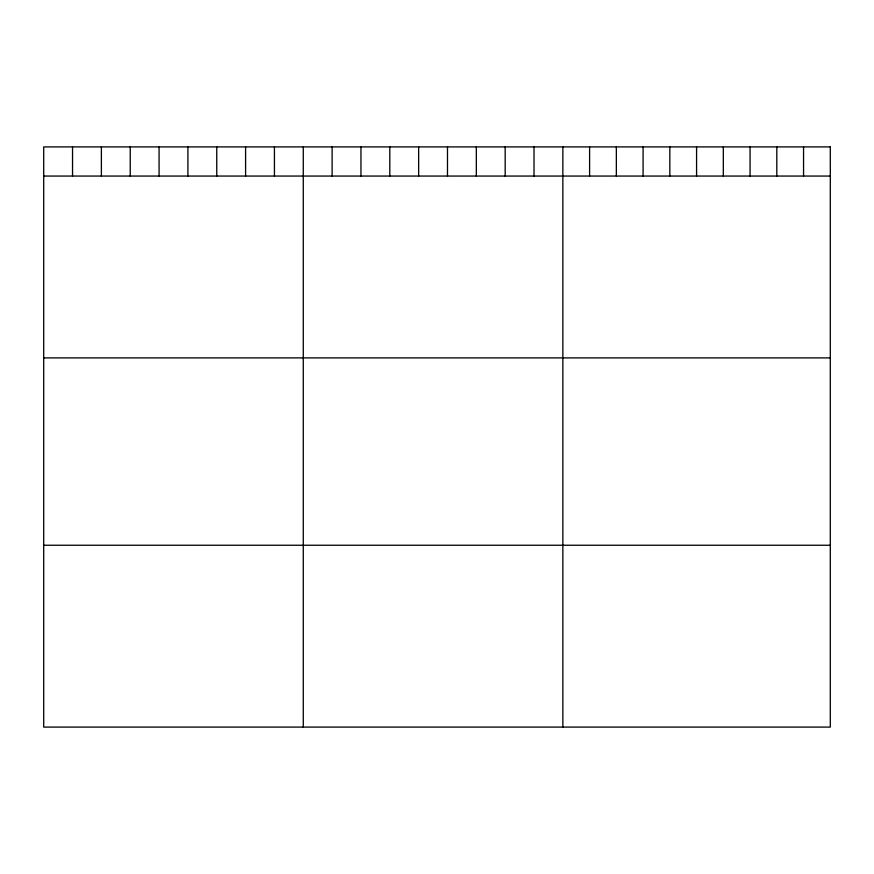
<?xml version="1.0" encoding="UTF-8"?>
<svg xmlns="http://www.w3.org/2000/svg" width="874" height="874" viewBox="0 0 874 874"><rect width="100%" height="100%" fill="white"/><g stroke="black" fill="none" stroke-linecap="round" stroke-linejoin="round"><path stroke-width="1.31" d="M43.7 176.056L830.3 176.056M43.7 357.892L830.3 357.892M43.7 545.245L830.3 545.245M803.556 146.908L803.556 176.056M776.811 146.908L776.811 176.056M750.067 146.908L750.067 176.056M723.322 146.908L723.322 176.056M696.578 146.908L696.578 176.056M669.834 146.908L669.834 176.056M643.089 146.908L643.089 176.056M616.345 146.908L616.345 176.056M589.6 146.908L589.6 176.056M562.856 146.908L562.856 727.092M534.014 146.908L534.014 176.056M505.172 146.908L505.172 176.056M476.33 146.908L476.33 176.056M447.488 146.908L447.488 176.056M418.646 146.908L418.646 176.056M389.804 146.908L389.804 176.056M360.962 146.908L360.962 176.056M332.12 146.908L332.12 176.056M303.278 146.908L303.278 727.092M274.436 146.908L274.436 176.056M245.594 146.908L245.594 176.056M216.752 146.908L216.752 176.056M187.91 146.908L187.91 176.056M159.068 146.908L159.068 176.056M130.226 146.908L130.226 176.056M101.384 146.908L101.384 176.056M72.542 146.908L72.542 176.056M830.3 146.908L43.7 146.908L43.7 727.092L830.3 727.092L830.3 146.908"/></g></svg>
